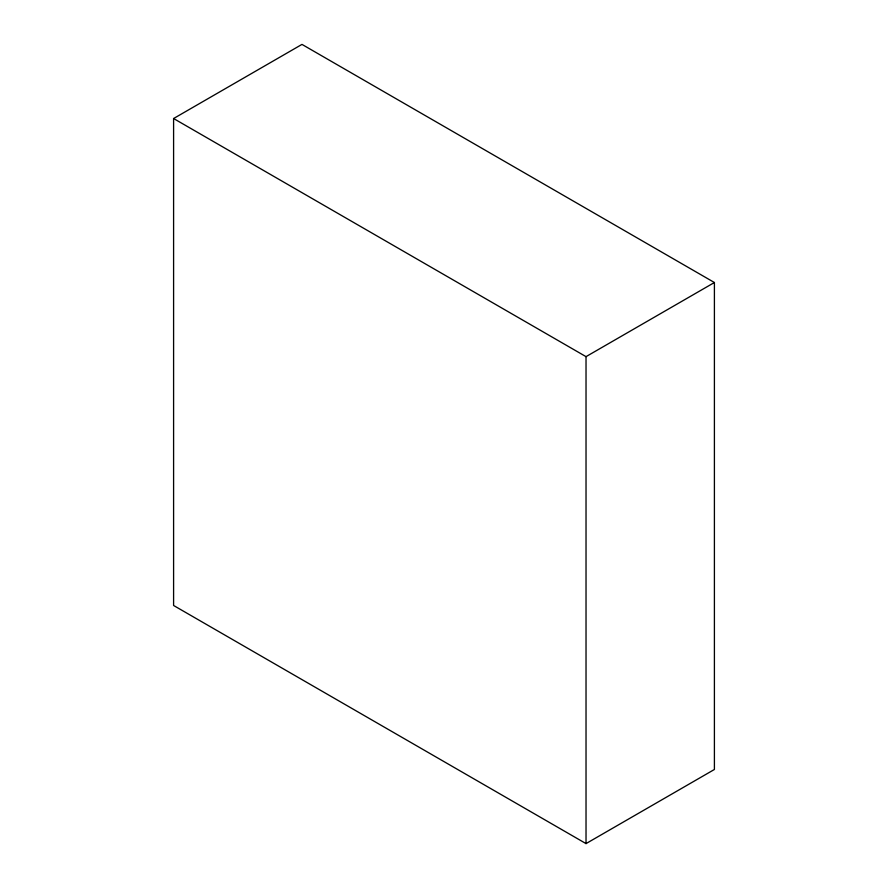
<?xml version="1.0" encoding="UTF-8"?>
<svg xmlns="http://www.w3.org/2000/svg" width="888" height="888" viewBox="0 0 888 888"><rect width="100%" height="100%" fill="white"/><g stroke="black" fill="none" stroke-linecap="round" stroke-linejoin="round"><path stroke-width="1.33" d="M173.593 118.526L301.976 44.4L714.407 282.517L714.407 769.474L586.025 843.6L173.593 605.483L173.593 118.526L586.025 356.643L714.407 282.517M586.025 356.643L586.025 843.6"/></g></svg>
